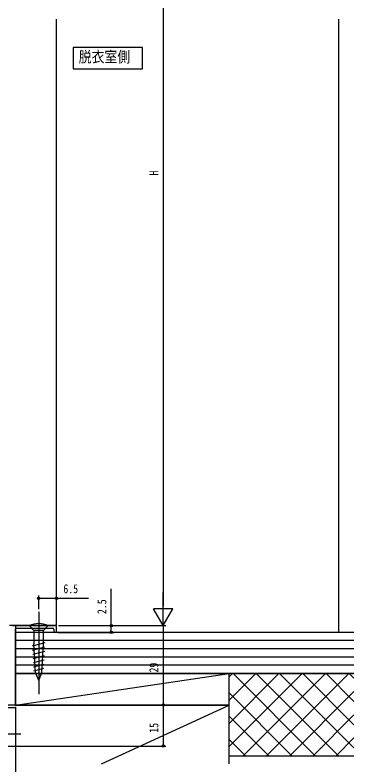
# Model space of a CAD drawing. Units: millimetres, scale not verified. Extents: x -495 to 495, y -800 to 801.
# Drawn here: x -308.7 to -184.9, y 138.3 to 412 of the extents above; entities that cross this region are included whole.
import ezdxf
from ezdxf.enums import TextEntityAlignment as Align

# ---------------------------------------------------------------- set-up
doc = ezdxf.new("R2010")
doc.units = ezdxf.units.MM
doc.header["$LTSCALE"] = 4
for name, color, linetype in [('0-1_USER1', 3, 'Continuous'), ('0-2_YKK_11', 7, 'Continuous'), ('0-4_YKK_12', 2, 'Continuous'), ('0-5_YKK_13', 4, 'Continuous'), ('0-7_YKK_D', 6, 'Continuous'), ('0-9_YSS_K', 3, 'Continuous')]:
    doc.layers.add(name, color=color, linetype=linetype)
doc.styles.add('ＭＳ ゴシック', font='')
doc.styles.get('ＭＳ ゴシック').set_extended_font_data('MS Gothic')

msp = doc.modelspace()

# ---------------------------------------------------------------- linework, layer by layer
at = {"layer": '0-1_USER1'}
msp.add_lwpolyline([(-287.376, 400.169), (-287.376, 392.434), (-262.165, 392.434), (-262.165, 400.169)], close=True, dxfattribs=at)
at = {"layer": '0-2_YKK_11'}
for p, q in [((-293.803, 189.151), (-310.703, 189.151)), ((-308.503, 160.452), (-308.503, 187.851)), ((-308.203, 188.151), (-294.803, 188.151)), ((-294.503, 187.851), (-294.503, 187.151)), ((-293.503, 187.151), (-293.503, 188.851))]:
    msp.add_line(p, q, dxfattribs=at)
for centre, radius, start, end in [((-293.803, 188.851), 0.3, 0, 90), ((-308.203, 187.851), 0.3, 90, 180), ((-294.803, 187.851), 0.3, 360, 90), ((-294.003, 187.151), 0.5, 180, 0), ((-308.803, 160.452), 0.3, 270, 0)]:
    msp.add_arc(centre, radius, start, end, dxfattribs=at)
at = {"layer": '0-4_YKK_12'}
for p, q in [((-293.503, 189.15), (-293.503, 410.549)), ((-309.503, 189.15), (-293.503, 189.15)), ((-308.503, 189.15), (-308.503, 160.15))]:
    msp.add_line(p, q, dxfattribs=at)
msp.add_lwpolyline([(-308.503, 160.15), (-335.503, 160.15), (-335.503, 145.15)], dxfattribs=at)
at = {"layer": '0-5_YKK_13'}
for p, q in [((-300.003, 194.15), (-300.003, 164.15)), ((-298.253, 189.15), (-301.753, 189.15)), ((-301.753, 187.4), (-301.753, 182.483)), ((-298.253, 187.4), (-301.753, 187.4)), ((-298.253, 182.483), (-298.253, 187.4)), ((-302.295, 181.754), (-297.641, 183.001)), ((-302.211, 180.224), (-297.728, 181.425)), ((-302.126, 178.693), (-297.815, 179.848)), ((-302.041, 177.163), (-297.903, 178.272)), ((-301.956, 175.633), (-297.99, 176.696)), ((-301.871, 174.103), (-298.078, 175.119)), ((-301.786, 172.573), (-298.165, 173.543)), ((-342.443, 149.651), (-306.503, 149.651))]:
    msp.add_line(p, q, dxfattribs=at)
for points in [[(-301.753, 189.15), (-303.503, 189.15), (-301.753, 187.4)], [(-298.253, 189.15), (-296.503, 189.15), (-298.253, 187.4)], [(-300.003, 169.15), (-301.169, 171.967), (-301.753, 182.483)], [(-300.003, 169.15), (-298.836, 171.967), (-298.253, 182.483)]]:
    msp.add_lwpolyline(points, dxfattribs=at)
msp.add_arc((-300.003, 180.75), 9.1, 67.38014, 112.61986, dxfattribs=at)
at = {"layer": '0-7_YKK_D'}
for p, q in [((-254.553, 513.147), (-254.553, 196.151)), ((-300.003, 195.15), (-300.003, 200.15)), ((-293.503, 189.851), (-293.503, 200.15)), ((-254.553, 189.151), (-254.553, 201.276)), ((-254.553, 189.151), (-258.053, 195.213)), ((-251.053, 195.213), (-258.053, 195.213)), ((-254.553, 189.151), (-251.053, 195.213)), ((-292.803, 189.151), (-253.553, 189.151)), ((-292.803, 189.151), (-272.503, 189.151)), ((-292.775, 189.15), (-253.553, 189.15)), ((-254.553, 189.15), (-254.553, 160.152)), ((-293.003, 186.651), (-272.503, 186.651)), ((-308.503, 159.446), (-308.503, 122.366)), ((-307.803, 160.152), (-253.553, 160.152)), ((-307.503, 160.152), (-253.553, 160.152)), ((-254.553, 160.152), (-254.553, 145.15)), ((-308.503, 158.446), (-308.503, 113.156)), ((-334.503, 145.15), (-253.553, 145.15))]:
    msp.add_line(p, q, dxfattribs=at)
for points in [[(-273.503, 186.651), (-273.503, 189.151), (-273.503, 202.551)], [(-300.003, 199.15), (-293.503, 199.15), (-281.803, 199.15)]]:
    msp.add_lwpolyline(points, dxfattribs=at)
for centre in [(-300.003, 199.15), (-293.503, 199.15), (-273.503, 189.151), (-273.503, 186.651), (-254.553, 160.152), (-254.553, 160.152), (-254.553, 145.15)]:
    msp.add_circle(centre, 0.425, dxfattribs=at)
at = {"layer": '0-9_YSS_K'}
for p, q in [((-190.503, 402.495), (-190.503, 410.549)), ((-190.503, 186.649), (-190.503, 402.495)), ((-184.917, 183.649), (-308.503, 183.649)), ((-184.917, 180.649), (-308.502, 180.649)), ((-184.917, 177.649), (-308.502, 177.649)), ((-184.917, 174.649), (-308.502, 174.649)), ((-308.503, 160.152), (-230.502, 171.649)), ((-230.503, 144.152), (-230.503, 171.649)), ((-184.917, 171.649), (-230.503, 171.649)), ((-230.502, 171.649), (-184.917, 171.649)), ((-230.502, 144.957), (-203.811, 171.649)), ((-230.502, 153.443), (-212.296, 171.649)), ((-230.502, 161.928), (-220.782, 171.649)), ((-230.502, 170.413), (-229.267, 171.649)), ((-229.076, 171.649), (-199.076, 141.649)), ((-225.326, 141.649), (-195.326, 171.649)), ((-220.591, 171.649), (-190.591, 141.649)), ((-216.841, 141.649), (-186.841, 171.649)), ((-212.106, 171.649), (-184.917, 144.46)), ((-203.62, 171.649), (-184.917, 152.945)), ((-195.135, 171.649), (-184.917, 161.431)), ((-186.65, 171.649), (-184.917, 169.916)), ((-230.502, 164.59), (-207.561, 141.649)), ((-208.355, 141.649), (-184.917, 165.087)), ((-230.503, 160.152), (-335.503, 160.152)), ((-308.503, 159.152), (-334.503, 159.152)), ((-277.055, 138.649), (-230.503, 160.152)), ((-230.503, 138.649), (-230.503, 160.152)), ((-230.502, 156.105), (-216.047, 141.649)), ((-199.87, 141.649), (-184.917, 156.602)), ((-191.385, 141.649), (-184.917, 148.117)), ((-230.502, 147.619), (-224.532, 141.649)), ((-230.503, 138.649), (-230.503, 144.152)), ((-230.502, 141.649), (-184.917, 141.649))]:
    msp.add_line(p, q, dxfattribs=at)
msp.add_lwpolyline([(-184.917, 186.649), (-308.503, 186.649), (-308.502, 171.649), (-184.917, 171.649)], dxfattribs=at)
msp.add_lwpolyline([(-230.503, 160.152), (-230.502, 171.649), (-308.503, 171.649), (-308.503, 160.152)], close=True, dxfattribs=at)

# ---------------------------------------------------------------- texts
at = {"layer": '0-1_USER1', "style": 'ＭＳ ゴシック', "width": 0.85}
msp.add_text('脱衣室側', height=4.051, dxfattribs=at).set_placement((-285.389, 393.539), align=Align.BOTTOM_LEFT)
at = {"layer": '0-7_YKK_D', "style": 'ＭＳ ゴシック', "width": 0.8}
for s, p in [('H', (-255.353, 353.449)), ('2.5', (-274.303, 193.351)), ('29', (-255.353, 172.011)), ('15', (-255.353, 150.011))]:
    msp.add_text(s, height=3.299, rotation=90, dxfattribs=at).set_placement(p, align=Align.BOTTOM_LEFT)
msp.add_text('6.5', height=3.299, dxfattribs=at).set_placement((-291.003, 199.95), align=Align.BOTTOM_LEFT)

doc.saveas('drawing.dxf')
